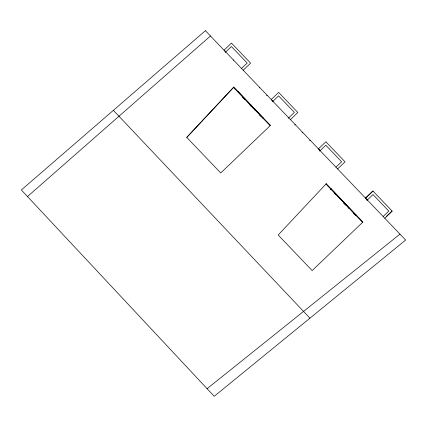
<?xml version="1.0" encoding="UTF-8"?>
<svg xmlns="http://www.w3.org/2000/svg" width="427" height="427" viewBox="0 0 427 427"><rect width="100%" height="100%" fill="white"/><g stroke="black" fill="none" stroke-linecap="round" stroke-linejoin="round"><path stroke-width="0.64" d="M186.748 137.425L233.831 87.071L270.472 125.383L220.732 172.956L186.748 137.425L233.831 87.071M326.265 183.711L278.18 235.031L312.164 270.563L362.913 222.024L326.265 183.711L325.918 184.048L362.566 222.355M225.269 52.398L231.37 46.516L247.18 63.047L241.522 68.464M243.198 70.215L250.612 63.121L231.445 43.084L224.042 50.162L225.723 51.918M259.216 87.882L259.675 87.444M266.64 95.648L267.099 95.205M272.474 101.749L278.575 95.867L294.384 112.397L288.727 117.815M290.403 119.565L297.816 112.472L278.65 92.435L271.252 99.518L272.928 101.268M294.79 125.074L295.249 124.636M302.044 132.658L302.503 132.221M302.305 132.93L302.764 132.493M309.73 140.696L310.194 140.259M319.684 151.099L325.78 145.217L341.595 161.748L335.932 167.165M337.608 168.921L345.027 161.828L325.854 141.785L318.457 148.868L320.133 150.619M330.535 189.166L330.994 188.729L330.546 189.519M365.443 197.989L372.84 190.906L392.232 211.178L384.812 218.272M373.065 191.136L365.661 198.219L367.337 199.969M366.889 200.45L372.984 194.568L388.8 211.098L383.136 216.516M386.451 216.265L392.013 210.949M250.131 105.09L250.58 104.658L250.142 105.442M250.574 105.891L251.012 105.111M262.872 118.407L263.326 117.98L263.336 118.327M288.241 118.231L288.7 117.788M355.301 215.059L355.76 214.616L355.312 215.405M27.493 196.548L210.452 35.985M207.1 388.693L399.992 234.135M233.388 59.961L233.66 60.244M233.478 87.407L270.126 125.714M242.114 96.71L244.783 99.502M251.93 106.969L253.755 108.88M254.487 109.659L255.383 110.598M259.226 114.596L261.505 116.982M334.544 193.356L335.435 194.29M343.906 203.145L344.813 204.095M348.005 207.431L348.918 208.387M334.474 193.303L335.83 194.717M343.767 203.012L346.468 205.835M353.214 212.886L355.013 214.77M113.374 110.337L309.933 318.179M356.097 214.957L356.107 215.325L330.594 188.296M343.452 201.747L343.463 202.099M343.02 201.298L343.03 201.651M263.656 118.316L263.667 118.69L238.154 91.656M250.884 105.896L250.895 106.211M238.554 92.088L238.565 92.435M205.392 30.696L21.35 189.972L214.215 396.304L405.65 240.054L205.392 30.696"/></g></svg>
